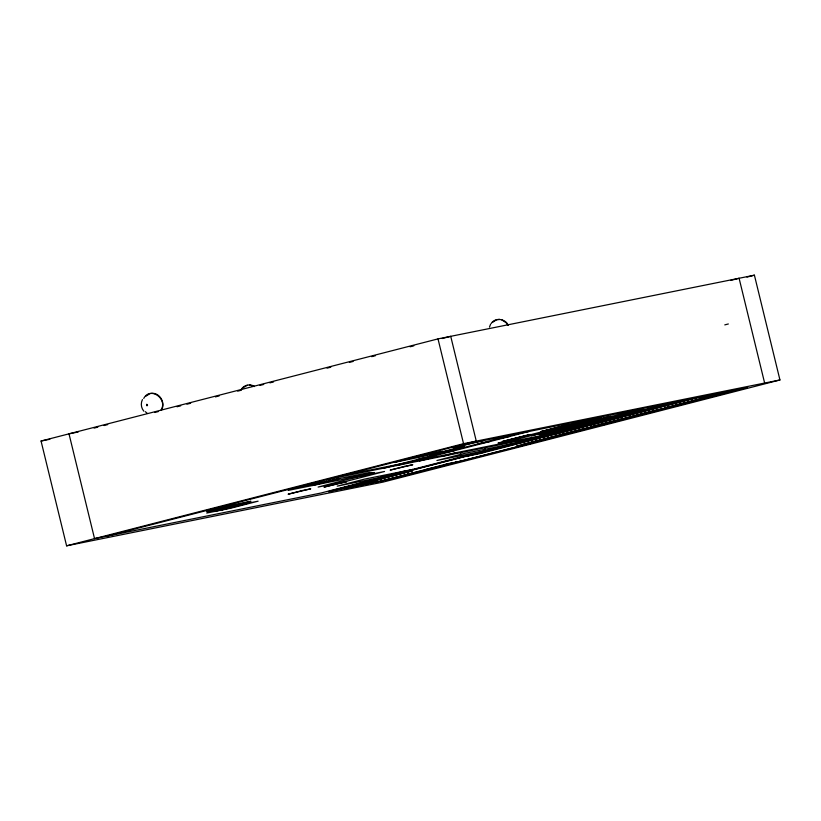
<?xml version="1.0" encoding="UTF-8"?>
<svg xmlns="http://www.w3.org/2000/svg" width="821" height="821" viewBox="0 0 821 821"><rect width="100%" height="100%" fill="white"/><g stroke="black" fill="none" stroke-linecap="round" stroke-linejoin="round"><path stroke-width="1.23" d="M150.274 393.577C159.141 391.35 165.914 402.577 161.542 409.997M142.454 399.591C140.514 403.316 141.109 408.058 143.849 411.218M161.07 409.956C168.079 399.078 150.325 385.993 143.737 398.411M489.47 327.097L490.476 324.5M241.302 389.328C243.796 385.018 249.882 383.735 254.1 386.198M490.999 323.761C494.776 317.183 505.274 318.497 508.271 325.157M145.789 396.245L149.473 393.916M242.831 387.902L247.316 385.234M492.528 322.335L496.212 320.005M41.05 441.031L438.004 338.888L754.407 275.179L779.95 379.969L382.997 482.112L66.593 545.821L41.05 441.031L49.835 439.266M94.097 428.09L97.812 427.136M104 425.545L107.715 424.59M154.759 412.481L158.474 411.526M177.038 406.754L180.753 405.8M186.942 404.199L190.657 403.244M215.42 396.882L219.125 395.927M237.7 391.145L241.415 390.191M259.98 385.408L263.695 384.454M269.883 382.863L273.598 381.909M327.066 368.147L330.791 367.192M349.387 362.41L353.102 361.445M371.697 356.663L375.423 355.709M410.131 346.78L413.856 345.815M442.211 338.519L450.729 336.333L476.272 441.113L107.264 536.062M730.577 280.454L739.095 278.268L764.638 383.048M746.977 277.098L754.407 275.179M724.779 324.89L728.35 323.967M66.593 545.821L463.547 443.679L779.95 379.969M472.219 442.888L452.966 447.845L483.271 440.661M312.432 485.519L339.658 478.51M215.153 511.35L242.38 504.34M384.125 468.062L516.984 433.878M221.434 510.077L248.65 503.078M396.646 465.538L529.504 431.353M419.387 460.961L434.607 457.051M441.842 456.435L456.774 452.587M378.584 477.812L405.8 470.813M328.677 491.481L680.65 400.915L747.603 387.44L395.63 477.996L328.718 491.666L396.174 474.138M465.394 456.322L533.742 438.742L548.695 435.725L480.398 453.5L465.445 456.507L540.156 437.921M607.838 419.675L622.831 416.852L554.493 434.432L539.541 437.439L607.838 419.675L627.696 415.6L696.034 398.011L732.64 390.447L664.302 408.037L679.306 405.205L664.302 408.037M612.733 418.607L681.03 400.843L328.718 491.666M406.251 472.383L344.061 488.577L380.718 481.198L531.69 443.186L522.926 444.756M542.589 437.295L548.695 435.725M539.489 437.254L554.452 434.247L622.79 416.668M695.982 397.826L627.644 415.416L612.692 418.423M344.061 488.577L412.358 470.813M464.009 460.602L449.015 463.424L380.718 481.198M522.792 444.448L585.034 428.429L605.241 424.262L590.237 427.094L658.627 409.689L679.306 405.205M590.237 427.094L658.575 409.505L673.579 406.682M516.686 446.019L585.075 428.613L605.241 424.262M664.343 408.222L732.691 390.632M78.252 431.979L68.995 433.837L94.538 538.627L320.919 493.041L540.033 436.659L326.378 479.69M459.237 445.505L672.902 402.475L555.119 432.78L341.454 475.811M675.806 402.3L686.654 400.114M725.785 392.335L736.642 390.149L706.696 397.251M497.485 438.886L510.005 436.372M656.718 407.216L667.565 405.03M641.653 411.095L652.51 408.909M694.792 400.32L705.639 398.134L675.693 405.235M622.564 416.011L633.412 413.825M441.996 453.171L454.3 450.708M652.131 411.27L662.978 409.084L633.042 416.175M600.13 421.768L610.988 419.582M418.689 459.165L431.22 456.64M581.042 426.684L591.89 424.498M567.958 430.05L578.805 427.864M619.167 419.747L630.025 417.561L600.079 424.652M548.859 434.966L559.717 432.78M548.736 435.91L533.742 438.742M524.393 441.164L537.16 438.588M580.468 429.732L591.315 427.546L561.369 434.648M512.448 443.761L464.111 453.5L436.895 460.499L485.221 450.77L484.626 448.297M550.162 437.562L561.01 435.376L531.064 442.478M470.135 455.121L482.912 452.545M516.737 446.203L531.69 443.186M412.789 469.407L364.452 479.136L337.236 486.145L385.572 476.406M409.864 471.316L397.395 473.82L412.399 470.997M392.766 475.102L403.624 472.917M445.341 464.501L456.189 462.315L426.253 469.417M373.678 480.008L384.526 477.822M355.575 484.698L366.423 482.512M406.877 474.384L417.735 472.198L387.789 479.3M336.487 489.603L347.334 487.417M477.996 443.904L490.147 441.482M497.013 319.667L499.599 319.39M249.43 384.905L254.428 386.547M501.723 319.81L506.208 322.797L507.799 325.116M145.327 411.67L147.4 413.476M629.143 413.958L629.728 416.36M438.004 338.888L463.547 443.679M460.458 453.161L461.053 455.634M146.846 404.363C145.471 406.652 149.012 405.738 146.846 404.363M415.99 456.804L395.291 462.131L422.107 456.733L442.796 451.406L415.99 456.804M315.49 483.384L288.263 490.383L342.644 479.433L369.861 472.434L315.49 483.384M234.036 504.689L206.82 511.688L223.733 508.281L250.959 501.282L234.036 504.689M451.817 449.374L429.362 455.162L464.583 446.809L451.817 449.374M233.944 506.054L206.728 513.053L230.896 508.189L258.112 501.179L233.944 506.054M302.549 490.486L288.109 494.201L310.759 488.834L302.549 490.486M366.053 474.148L351.614 477.863L374.263 472.496L366.053 474.148M357.351 476.96L318.117 487.058L345.302 481.578L384.526 471.49L357.351 476.96M338.447 483.415L324.008 487.13L346.657 481.763L338.447 483.415M404.579 466.39L390.139 470.105L412.789 464.737L404.579 466.39M525.573 435.51L502.555 441.431L530.725 434.473L525.573 435.51M563.996 425.627L540.977 431.548L569.138 424.59L563.996 425.627M582.366 421.378L498.029 443.083L517.179 439.225L601.516 417.52L582.366 421.378M554.391 429.804L531.372 435.725L559.542 428.767L554.391 429.804M592.423 420.034L569.405 425.955L597.565 418.997L592.423 420.034M567.465 427.32L544.446 433.242L572.606 426.284L567.465 427.32M605.888 417.427L582.869 423.359L611.029 416.391L605.888 417.427M624.258 413.189L539.92 434.884L559.07 431.035L643.407 409.33L624.258 413.189M634.305 411.844L611.296 417.766L639.456 410.808L634.305 411.844M596.282 421.614L571.898 427.803L601.424 420.578L596.282 421.614"/></g></svg>
